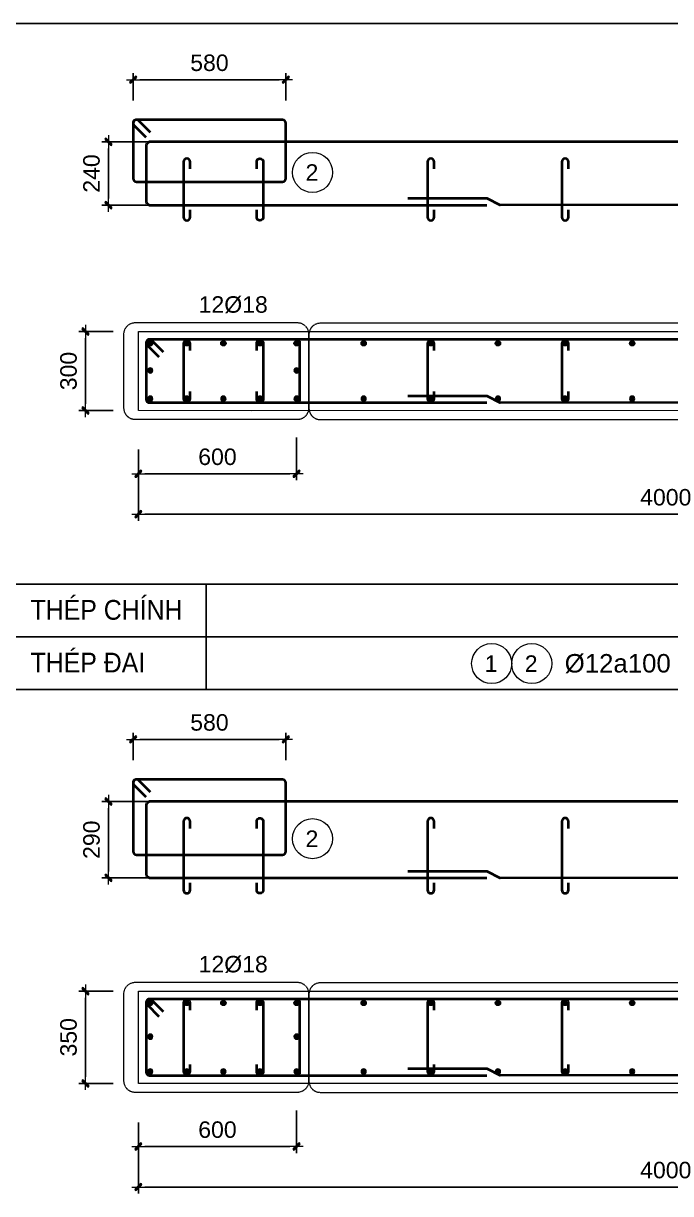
# Model space of a CAD drawing. Header units: millimetres. Extents: x -146909 to 4830753, y -683702 to -336947.
# Drawn here: x 4756409 to 4758863, y -440595 to -436155 of the extents above; entities that cross this region are included whole.
import ezdxf
from ezdxf.enums import TextEntityAlignment as Align

# ---------------------------------------------------------------- set-up
doc = ezdxf.new("R2010")
doc.units = ezdxf.units.MM
doc.header["$MEASUREMENT"] = 0
doc.linetypes.add('HIDDEN', pattern=[0.375, 0.25, -0.125])
doc.layers.get('0').update_dxf_attribs({"lineweight": 9})
doc.layers.get('Defpoints').update_dxf_attribs({"color": 10, "lineweight": 0})
for name, color, linetype, lineweight in [("'S_General_Cont_1 Thin", 1, 'Continuous', 18), ("'S_General_Text_3_Member name", 3, 'Continuous', 35), ('CDAI', 3, 'Continuous', 40), ('chunho.q', 1, 'Continuous', 13), ('CTHEP', 4, 'Continuous', 50), ('DBAO', 2, 'Continuous', 13), ('DMo', 9, 'HIDDEN', 9), ('KTH', 154, 'Continuous', 9), ('STICK', 1, 'Continuous', 9)]:
    doc.layers.add(name, color=color, linetype=linetype, lineweight=lineweight)
for name, color, linetype in [('DM', 1, 'Continuous'), ('TBL', 1, 'Continuous'), ('TX', 214, 'Continuous')]:
    doc.layers.add(name, color=color, linetype=linetype)
doc.styles.add('arial', font='arial.ttf', dxfattribs={"width": 0.85})
doc.styles.add('TTP-HelCon', font='arial.ttf')
doc.dimstyles.new('TTP-25', dxfattribs={"dimscale": 25, "dimtxt": 2.5, "dimasz": 1, "dimexe": 1, "dimexo": 1, "dimgap": 0.09, "dimtad": 0, "dimdec": 4, "dimrnd": 10, "dimzin": 9, "dimdsep": 46, "dimtxsty": 'TTP-HelCon', "dimblk": 'Stick', "dimcen": 0.09, "dimdle": 1.5, "dimclrd": 256, "dimclre": 256, "dimclrt": 1, "dimadec": 0, "dimazin": 0, "dimtfac": 1, "dimtdec": 4, "dimtmove": 0, "dimatfit": 3, "dimldrblk": 'ARCHTICK', "dimfxl": 1, "dimtvp": 1, "dimtolj": 1, "dimtzin": 0, "dimarcsym": 0})

# ---------------------------------------------------------------- blocks, each defined once
blk = doc.blocks.new('sign of slab')
at = {"layer": "'S_General_Cont_1 Thin"}
blk.add_circle((-10, 0), 475, dxfattribs=at)
at = {"layer": "'S_General_Text_3_Member name", "style": 'arial'}
blk.add_attdef('S', text='', height=250, dxfattribs=at).set_placement((-23, -1), align=Align.MIDDLE_CENTER)
blk = doc.blocks.new('Stick')
at = {"layer": 'STICK'}
h = blk.add_hatch(color=256, dxfattribs=at)
edge = h.paths.add_edge_path()
edge.add_line((0.3, 0.5), (-0.5, -0.3))
edge.add_arc((-0.4, -0.4), 0.141, 135, 315)
edge.add_line((-0.3, -0.5), (0.5, 0.3))
edge.add_arc((0.4, 0.4), 0.141, 315, 495)
blk.add_line((1, 0), (-1, 0), dxfattribs=at)
blk.add_lwpolyline([(0.3, 0.5), (-0.5, -0.3, 1), (-0.3, -0.5), (0.5, 0.3, 1), (0.3, 0.5, 1)], format="xyb", dxfattribs=at)
blk = doc.blocks.new('*D1683')
at = {"layer": 'Defpoints', "color": 0, "transparency": 16777216}
for p in [(4756731.1, -436604.7), (4756914.7, -436604.7), (4756914.7, -436844.7)]:
    blk.add_point(p, dxfattribs=at)
at = {"layer": 'KTH', "lineweight": -2, "transparency": 16777216}
for p, q in [((4756889.7, -436604.7), (4756706.1, -436604.7)), ((4756731.1, -436819.7), (4756731.1, -436629.7)), ((4756889.7, -436844.7), (4756706.1, -436844.7))]:
    blk.add_line(p, q, dxfattribs=at)
at = {"layer": 'KTH', "lineweight": -2, "transparency": 16777216, "xscale": 25, "yscale": 25, "zscale": 25}
for p, rotation in [((4756731.1, -436604.7), 90), ((4756731.1, -436844.7), 270)]:
    blk.add_blockref('Stick', p, dxfattribs=dict(at, rotation=rotation))
at = {"layer": 'KTH', "color": 1, "transparency": 16777216, "insert": (4756667.3, -436724.7), "char_height": 62.5, "attachment_point": 5, "rotation": 90, "style": 'TTP-HelCon'}
blk.add_mtext('\\A1;240', dxfattribs=at)
blk = doc.blocks.new('_ArchTick')
at = {"color": 0, "linetype": 'ByBlock', "const_width": 0.15}
blk.add_lwpolyline([(-0.5, -0.5), (0.5, 0.5)], dxfattribs=at)
blk = doc.blocks.new('*D1684')
at = {"layer": 'Defpoints', "color": 0, "transparency": 16777216}
for p in [(4757444.7, -437701.9), (4756844.7, -437746.9), (4756844.7, -437863.8)]:
    blk.add_point(p, dxfattribs=at)
at = {"layer": 'KTH', "lineweight": -2, "transparency": 16777216}
for p, q in [((4757444.7, -437726.9), (4757444.7, -437888.8)), ((4756844.7, -437771.9), (4756844.7, -437888.8)), ((4757419.7, -437863.8), (4756869.7, -437863.8))]:
    blk.add_line(p, q, dxfattribs=at)
at = {"layer": 'KTH', "lineweight": -2, "transparency": 16777216, "xscale": 25, "yscale": 25, "zscale": 25, "rotation": 180}
blk.add_blockref('Stick', (4756844.7, -437863.8), dxfattribs=at)
at = {"layer": 'KTH', "lineweight": -2, "transparency": 16777216, "xscale": 25, "yscale": 25, "zscale": 25}
blk.add_blockref('Stick', (4757444.7, -437863.8), dxfattribs=at)
at = {"layer": 'KTH', "color": 1, "transparency": 16777216, "insert": (4757144.7, -437799.9), "char_height": 62.5, "attachment_point": 5, "style": 'TTP-HelCon'}
blk.add_mtext('\\A1;600', dxfattribs=at)
blk = doc.blocks.new('*D1685')
at = {"layer": 'Defpoints', "color": 0, "transparency": 16777216}
for p in [(4756844.7, -437810.9), (4760844.7, -437869.3), (4760844.7, -438017.2)]:
    blk.add_point(p, dxfattribs=at)
at = {"layer": 'KTH', "lineweight": -2, "transparency": 16777216}
for p, q in [((4756844.7, -437835.9), (4756844.7, -438042.2)), ((4760844.7, -437894.3), (4760844.7, -438042.2)), ((4756869.7, -438017.2), (4760819.7, -438017.2))]:
    blk.add_line(p, q, dxfattribs=at)
at = {"layer": 'KTH', "lineweight": -2, "transparency": 16777216, "xscale": 25, "yscale": 25, "zscale": 25, "rotation": 180}
blk.add_blockref('Stick', (4756844.7, -438017.2), dxfattribs=at)
at = {"layer": 'KTH', "lineweight": -2, "transparency": 16777216, "xscale": 25, "yscale": 25, "zscale": 25}
blk.add_blockref('Stick', (4760844.7, -438017.2), dxfattribs=at)
at = {"layer": 'KTH', "color": 1, "transparency": 16777216, "insert": (4758844.7, -437953.4), "char_height": 62.5, "attachment_point": 5, "style": 'TTP-HelCon'}
blk.add_mtext('\\A1;4000', dxfattribs=at)
blk = doc.blocks.new('*U1608')
at = {"layer": 'CTHEP', "ltscale": 0.02, "const_width": 10}
blk.add_lwpolyline([(0, 5, -1), (0, -5, -1)], format="xyb", close=True, dxfattribs=at)
at = {"layer": 'Defpoints', "color": 1}
blk.add_circle((0, 0), 10, dxfattribs=at)
blk = doc.blocks.new('*U1609')
at = {"layer": 'CDAI', "color": 0, "linetype": 'ByBlock', "lineweight": -2, "transparency": 16777216}
for p in [(0, 0), (138.75, 0), (277.5, 0), (416.25, 0), (555, 0)]:
    blk.add_blockref('*U1608', p, dxfattribs=at)
blk = doc.blocks.new('*D1689')
at = {"layer": 'Defpoints', "color": 0, "transparency": 16777216}
for p in [(4756774.5, -437324.1), (4756644, -437624.1), (4756774.5, -437624.1)]:
    blk.add_point(p, dxfattribs=at)
at = {"layer": 'KTH', "lineweight": -2, "transparency": 16777216}
for p, q in [((4756749.5, -437324.1), (4756619, -437324.1)), ((4756644, -437349.1), (4756644, -437599.1)), ((4756749.5, -437624.1), (4756619, -437624.1))]:
    blk.add_line(p, q, dxfattribs=at)
at = {"layer": 'KTH', "lineweight": -2, "transparency": 16777216, "xscale": 25, "yscale": 25, "zscale": 25}
for p, rotation in [((4756644, -437324.1), 90), ((4756644, -437624.1), 270)]:
    blk.add_blockref('Stick', p, dxfattribs=dict(at, rotation=rotation))
at = {"layer": 'KTH', "color": 1, "transparency": 16777216, "insert": (4756580.2, -437474.1), "char_height": 62.5, "attachment_point": 5, "rotation": 90, "style": 'TTP-HelCon'}
blk.add_mtext('\\A1;300', dxfattribs=at)
blk = doc.blocks.new('*U1610')
at = {"layer": 'CTHEP', "ltscale": 0.02, "const_width": 10}
blk.add_lwpolyline([(0, 5, -1), (0, -5, -1)], format="xyb", close=True, dxfattribs=at)
at = {"layer": 'Defpoints', "color": 1}
blk.add_circle((0, 0), 10, dxfattribs=at)
blk = doc.blocks.new('*U1611')
at = {"layer": 'CDAI', "color": 0, "linetype": 'ByBlock', "lineweight": -2, "transparency": 16777216}
blk.add_blockref('*U1610', (0, 0), dxfattribs=at)
blk = doc.blocks.new('*U1604')
at = {"layer": 'CTHEP', "ltscale": 0.02, "const_width": 10}
blk.add_lwpolyline([(0, 5, -1), (0, -5, -1)], format="xyb", close=True, dxfattribs=at)
at = {"layer": 'Defpoints', "color": 1}
blk.add_circle((0, 0), 10, dxfattribs=at)
blk = doc.blocks.new('*U1607')
at = {"layer": 'CDAI', "color": 0, "linetype": 'ByBlock', "lineweight": -2, "transparency": 16777216}
blk.add_blockref('*U1604', (0, 0), dxfattribs=at)
blk = doc.blocks.new('*U1643')
at = {"layer": 'CTHEP', "ltscale": 0.02, "const_width": 10}
blk.add_lwpolyline([(0, 5, -1), (0, -5, -1)], format="xyb", close=True, dxfattribs=at)
at = {"layer": 'Defpoints', "color": 1}
blk.add_circle((0, 0), 10, dxfattribs=at)
blk = doc.blocks.new('*U1644')
at = {"layer": 'CDAI', "color": 0, "linetype": 'ByBlock', "lineweight": -2, "transparency": 16777216}
for p in [(0, 0), (254.5, 0), (509.1, 0), (763.6, 0), (1018.2, 0), (1272.7, 0), (1527.3, 0), (1781.8, 0), (2036.4, 0), (2290.9, 0), (2545.5, 0), (2800, 0)]:
    blk.add_blockref('*U1643', p, dxfattribs=at)
blk = doc.blocks.new('*D1690')
at = {"layer": 'Defpoints', "color": 0, "transparency": 16777216}
for p in [(4757403.8, -436368.8), (4756824.8, -436473), (4757403.8, -436473)]:
    blk.add_point(p, dxfattribs=at)
at = {"layer": 'KTH', "lineweight": -2, "transparency": 16777216}
for p, q in [((4756824.8, -436448), (4756824.8, -436343.8)), ((4756849.8, -436368.8), (4757378.8, -436368.8)), ((4757403.8, -436448), (4757403.8, -436343.8))]:
    blk.add_line(p, q, dxfattribs=at)
at = {"layer": 'KTH', "lineweight": -2, "transparency": 16777216, "xscale": 25, "yscale": 25, "zscale": 25, "rotation": 180}
blk.add_blockref('Stick', (4756824.8, -436368.8), dxfattribs=at)
at = {"layer": 'KTH', "lineweight": -2, "transparency": 16777216, "xscale": 25, "yscale": 25, "zscale": 25}
blk.add_blockref('Stick', (4757403.8, -436368.8), dxfattribs=at)
at = {"layer": 'KTH', "color": 1, "transparency": 16777216, "insert": (4757114.3, -436305), "char_height": 62.5, "attachment_point": 5, "style": 'TTP-HelCon'}
blk.add_mtext('\\A1;580', dxfattribs=at)
blk = doc.blocks.new('*U1645')
at = {"layer": 'CTHEP', "ltscale": 0.02, "const_width": 10}
blk.add_lwpolyline([(0, 5, -1), (0, -5, -1)], format="xyb", close=True, dxfattribs=at)
at = {"layer": 'Defpoints', "color": 1}
blk.add_circle((0, 0), 10, dxfattribs=at)
blk = doc.blocks.new('*U1646')
at = {"layer": 'CDAI', "color": 0, "linetype": 'ByBlock', "lineweight": -2, "transparency": 16777216}
for p in [(0, 0), (138.75, 0), (277.5, 0), (416.25, 0), (555, 0)]:
    blk.add_blockref('*U1645', p, dxfattribs=at)
blk = doc.blocks.new('*U1651')
at = {"layer": 'CTHEP', "ltscale": 0.02, "const_width": 10}
blk.add_lwpolyline([(0, 5, -1), (0, -5, -1)], format="xyb", close=True, dxfattribs=at)
at = {"layer": 'Defpoints', "color": 1}
blk.add_circle((0, 0), 10, dxfattribs=at)
blk = doc.blocks.new('*U1652')
at = {"layer": 'CDAI', "color": 0, "linetype": 'ByBlock', "lineweight": -2, "transparency": 16777216}
for p in [(0, 0), (254.5, 0), (509.1, 0), (763.6, 0), (1018.2, 0), (1272.7, 0), (1527.3, 0), (1781.8, 0), (2036.4, 0), (2290.9, 0), (2545.5, 0), (2800, 0)]:
    blk.add_blockref('*U1651', p, dxfattribs=at)
blk = doc.blocks.new('*D1692')
at = {"layer": 'Defpoints', "color": 0, "transparency": 16777216}
for p in [(4756731.1, -439107.4), (4756914.7, -439107.4), (4756914.7, -439397.4)]:
    blk.add_point(p, dxfattribs=at)
at = {"layer": 'KTH', "lineweight": -2, "transparency": 16777216}
for p, q in [((4756889.7, -439107.4), (4756706.1, -439107.4)), ((4756731.1, -439372.4), (4756731.1, -439132.4)), ((4756889.7, -439397.4), (4756706.1, -439397.4))]:
    blk.add_line(p, q, dxfattribs=at)
at = {"layer": 'KTH', "lineweight": -2, "transparency": 16777216, "xscale": 25, "yscale": 25, "zscale": 25}
for p, rotation in [((4756731.1, -439107.4), 90), ((4756731.1, -439397.4), 270)]:
    blk.add_blockref('Stick', p, dxfattribs=dict(at, rotation=rotation))
at = {"layer": 'KTH', "color": 1, "transparency": 16777216, "insert": (4756667.3, -439252.4), "char_height": 62.5, "attachment_point": 5, "rotation": 90, "style": 'TTP-HelCon'}
blk.add_mtext('\\A1;290', dxfattribs=at)
blk = doc.blocks.new('*D1693')
at = {"layer": 'Defpoints', "color": 0, "transparency": 16777216}
for p in [(4757444.7, -440254.6), (4756844.7, -440299.6), (4756844.7, -440416.4)]:
    blk.add_point(p, dxfattribs=at)
at = {"layer": 'KTH', "lineweight": -2, "transparency": 16777216}
for p, q in [((4757444.7, -440279.6), (4757444.7, -440441.4)), ((4756844.7, -440324.6), (4756844.7, -440441.4)), ((4757419.7, -440416.4), (4756869.7, -440416.4))]:
    blk.add_line(p, q, dxfattribs=at)
at = {"layer": 'KTH', "lineweight": -2, "transparency": 16777216, "xscale": 25, "yscale": 25, "zscale": 25, "rotation": 180}
blk.add_blockref('Stick', (4756844.7, -440416.4), dxfattribs=at)
at = {"layer": 'KTH', "lineweight": -2, "transparency": 16777216, "xscale": 25, "yscale": 25, "zscale": 25}
blk.add_blockref('Stick', (4757444.7, -440416.4), dxfattribs=at)
at = {"layer": 'KTH', "color": 1, "transparency": 16777216, "insert": (4757144.7, -440352.6), "char_height": 62.5, "attachment_point": 5, "style": 'TTP-HelCon'}
blk.add_mtext('\\A1;600', dxfattribs=at)
blk = doc.blocks.new('*D1694')
at = {"layer": 'Defpoints', "color": 0, "transparency": 16777216}
for p in [(4756844.7, -440363.6), (4760844.7, -440422), (4760844.7, -440569.9)]:
    blk.add_point(p, dxfattribs=at)
at = {"layer": 'KTH', "lineweight": -2, "transparency": 16777216}
for p, q in [((4756844.7, -440388.6), (4756844.7, -440594.9)), ((4760844.7, -440447), (4760844.7, -440594.9)), ((4756869.7, -440569.9), (4760819.7, -440569.9))]:
    blk.add_line(p, q, dxfattribs=at)
at = {"layer": 'KTH', "lineweight": -2, "transparency": 16777216, "xscale": 25, "yscale": 25, "zscale": 25, "rotation": 180}
blk.add_blockref('Stick', (4756844.7, -440569.9), dxfattribs=at)
at = {"layer": 'KTH', "lineweight": -2, "transparency": 16777216, "xscale": 25, "yscale": 25, "zscale": 25}
blk.add_blockref('Stick', (4760844.7, -440569.9), dxfattribs=at)
at = {"layer": 'KTH', "color": 1, "transparency": 16777216, "insert": (4758844.7, -440506.1), "char_height": 62.5, "attachment_point": 5, "style": 'TTP-HelCon'}
blk.add_mtext('\\A1;4000', dxfattribs=at)
blk = doc.blocks.new('*U1597')
at = {"layer": 'CTHEP', "ltscale": 0.02, "const_width": 10}
blk.add_lwpolyline([(0, 5, -1), (0, -5, -1)], format="xyb", close=True, dxfattribs=at)
at = {"layer": 'Defpoints', "color": 1}
blk.add_circle((0, 0), 10, dxfattribs=at)
blk = doc.blocks.new('*U1598')
at = {"layer": 'CDAI', "color": 0, "linetype": 'ByBlock', "lineweight": -2, "transparency": 16777216}
for p in [(0, 0), (138.75, 0), (277.5, 0), (416.25, 0), (555, 0)]:
    blk.add_blockref('*U1597', p, dxfattribs=at)
blk = doc.blocks.new('*D1698')
at = {"layer": 'Defpoints', "color": 0, "transparency": 16777216}
for p in [(4756774.5, -439826.8), (4756644, -440176.8), (4756774.5, -440176.8)]:
    blk.add_point(p, dxfattribs=at)
at = {"layer": 'KTH', "lineweight": -2, "transparency": 16777216}
for p, q in [((4756749.5, -439826.8), (4756619, -439826.8)), ((4756644, -439851.8), (4756644, -440151.8)), ((4756749.5, -440176.8), (4756619, -440176.8))]:
    blk.add_line(p, q, dxfattribs=at)
at = {"layer": 'KTH', "lineweight": -2, "transparency": 16777216, "xscale": 25, "yscale": 25, "zscale": 25}
for p, rotation in [((4756644, -439826.8), 90), ((4756644, -440176.8), 270)]:
    blk.add_blockref('Stick', p, dxfattribs=dict(at, rotation=rotation))
at = {"layer": 'KTH', "color": 1, "transparency": 16777216, "insert": (4756580.2, -440001.8), "char_height": 62.5, "attachment_point": 5, "rotation": 90, "style": 'TTP-HelCon'}
blk.add_mtext('\\A1;350', dxfattribs=at)
blk = doc.blocks.new('*U1599')
at = {"layer": 'CTHEP', "ltscale": 0.02, "const_width": 10}
blk.add_lwpolyline([(0, 5, -1), (0, -5, -1)], format="xyb", close=True, dxfattribs=at)
at = {"layer": 'Defpoints', "color": 1}
blk.add_circle((0, 0), 10, dxfattribs=at)
blk = doc.blocks.new('*U1600')
at = {"layer": 'CDAI', "color": 0, "linetype": 'ByBlock', "lineweight": -2, "transparency": 16777216}
blk.add_blockref('*U1599', (0, 0), dxfattribs=at)
blk = doc.blocks.new('*U1593')
at = {"layer": 'CTHEP', "ltscale": 0.02, "const_width": 10}
blk.add_lwpolyline([(0, 5, -1), (0, -5, -1)], format="xyb", close=True, dxfattribs=at)
at = {"layer": 'Defpoints', "color": 1}
blk.add_circle((0, 0), 10, dxfattribs=at)
blk = doc.blocks.new('*U1596')
at = {"layer": 'CDAI', "color": 0, "linetype": 'ByBlock', "lineweight": -2, "transparency": 16777216}
blk.add_blockref('*U1593', (0, 0), dxfattribs=at)
blk = doc.blocks.new('*U1603')
at = {"layer": 'CTHEP', "ltscale": 0.02, "const_width": 10}
blk.add_lwpolyline([(0, 5, -1), (0, -5, -1)], format="xyb", close=True, dxfattribs=at)
at = {"layer": 'Defpoints', "color": 1}
blk.add_circle((0, 0), 10, dxfattribs=at)
blk = doc.blocks.new('*U1626')
at = {"layer": 'CDAI', "color": 0, "linetype": 'ByBlock', "lineweight": -2, "transparency": 16777216}
for p in [(0, 0), (254.5, 0), (509.1, 0), (763.6, 0), (1018.2, 0), (1272.7, 0), (1527.3, 0), (1781.8, 0), (2036.4, 0), (2290.9, 0), (2545.5, 0), (2800, 0)]:
    blk.add_blockref('*U1603', p, dxfattribs=at)
blk = doc.blocks.new('*D1699')
at = {"layer": 'Defpoints', "color": 0, "transparency": 16777216}
for p in [(4757403.8, -438871.5), (4756824.8, -438975.7), (4757403.8, -438975.7)]:
    blk.add_point(p, dxfattribs=at)
at = {"layer": 'KTH', "lineweight": -2, "transparency": 16777216}
for p, q in [((4756824.8, -438950.7), (4756824.8, -438846.5)), ((4757403.8, -438950.7), (4757403.8, -438846.5)), ((4756849.8, -438871.5), (4757378.8, -438871.5))]:
    blk.add_line(p, q, dxfattribs=at)
at = {"layer": 'KTH', "lineweight": -2, "transparency": 16777216, "xscale": 25, "yscale": 25, "zscale": 25, "rotation": 180}
blk.add_blockref('Stick', (4756824.8, -438871.5), dxfattribs=at)
at = {"layer": 'KTH', "lineweight": -2, "transparency": 16777216, "xscale": 25, "yscale": 25, "zscale": 25}
blk.add_blockref('Stick', (4757403.8, -438871.5), dxfattribs=at)
at = {"layer": 'KTH', "color": 1, "transparency": 16777216, "insert": (4757114.3, -438807.7), "char_height": 62.5, "attachment_point": 5, "style": 'TTP-HelCon'}
blk.add_mtext('\\A1;580', dxfattribs=at)
blk = doc.blocks.new('*U1627')
at = {"layer": 'CTHEP', "ltscale": 0.02, "const_width": 10}
blk.add_lwpolyline([(0, 5, -1), (0, -5, -1)], format="xyb", close=True, dxfattribs=at)
at = {"layer": 'Defpoints', "color": 1}
blk.add_circle((0, 0), 10, dxfattribs=at)
blk = doc.blocks.new('*U1628')
at = {"layer": 'CDAI', "color": 0, "linetype": 'ByBlock', "lineweight": -2, "transparency": 16777216}
for p in [(0, 0), (138.75, 0), (277.5, 0), (416.25, 0), (555, 0)]:
    blk.add_blockref('*U1627', p, dxfattribs=at)
blk = doc.blocks.new('*U1633')
at = {"layer": 'CTHEP', "ltscale": 0.02, "const_width": 10}
blk.add_lwpolyline([(0, 5, -1), (0, -5, -1)], format="xyb", close=True, dxfattribs=at)
at = {"layer": 'Defpoints', "color": 1}
blk.add_circle((0, 0), 10, dxfattribs=at)
blk = doc.blocks.new('*U1634')
at = {"layer": 'CDAI', "color": 0, "linetype": 'ByBlock', "lineweight": -2, "transparency": 16777216}
for p in [(0, 0), (254.5, 0), (509.1, 0), (763.6, 0), (1018.2, 0), (1272.7, 0), (1527.3, 0), (1781.8, 0), (2036.4, 0), (2290.9, 0), (2545.5, 0), (2800, 0)]:
    blk.add_blockref('*U1633', p, dxfattribs=at)

msp = doc.modelspace()

# ---------------------------------------------------------------- linework, layer by layer
at = {"layer": 'CDAI'}
for points in [[(4756890.50519, -436569.03084), (4756846.18499, -436524.71064, 0.6681786379), (4756824.84616, -436533.54947), (4756824.84616, -436744.04947, 0.4142135624), (4756837.34616, -436756.54947), (4757391.34616, -436756.54947, 0.4142135624), (4757403.84616, -436744.04947), (4757403.84616, -436533.54947, 0.4142135624), (4757391.34616, -436521.04947), (4756837.34616, -436521.04947, 0.6681786379), (4756828.50732, -436542.38831), (4756872.82752, -436586.70851)], [(4757040.91951, -436707.48211), (4757040.91951, -436679.98211, 1), (4757015.91951, -436679.98211), (4757015.91951, -436890.48211, 1), (4757040.91951, -436890.48211), (4757040.91951, -436862.98211)], [(4757293.41951, -436707.48211), (4757293.41951, -436679.98211, -1), (4757318.41951, -436679.98211), (4757318.41951, -436890.48211, -1), (4757293.41951, -436890.48211), (4757293.41951, -436862.98211)], [(4757966.26042, -436707.48211), (4757966.26042, -436679.98211, 1), (4757941.26042, -436679.98211), (4757941.26042, -436890.48211, 1), (4757966.26042, -436890.48211), (4757966.26042, -436862.98211)], [(4758475.35133, -436707.48211), (4758475.35133, -436679.98211, 1), (4758450.35133, -436679.98211), (4758450.35133, -436890.48211, 1), (4758475.35133, -436890.48211), (4758475.35133, -436862.98211)], [(4756940.32855, -437402.07598), (4756896.00835, -437357.75578, 0.6681786379), (4756874.66951, -437366.59461), (4756874.66951, -437581.59461, 0.4142135624), (4756887.16951, -437594.09461), (4757445.04343, -437594.09461, 0.4142135624), (4757457.54343, -437581.59461), (4757457.54343, -437366.59461, 0.4142135624), (4757445.04343, -437354.09461), (4756887.16951, -437354.09461, 0.6681786379), (4756878.33068, -437375.43345), (4756922.65088, -437419.75365)], [(4757040.91951, -437396.59461), (4757040.91951, -437369.09461, 1), (4757015.91951, -437369.09461), (4757015.91951, -437579.59461, 1), (4757040.91951, -437579.59461), (4757040.91951, -437552.09461)], [(4757293.41951, -437396.59461), (4757293.41951, -437369.09461, -1), (4757318.41951, -437369.09461), (4757318.41951, -437579.59461, -1), (4757293.41951, -437579.59461), (4757293.41951, -437552.09461)], [(4757966.26042, -437396.59461), (4757966.26042, -437369.09461, 1), (4757941.26042, -437369.09461), (4757941.26042, -437579.59461, 1), (4757966.26042, -437579.59461), (4757966.26042, -437552.09461)], [(4758475.35133, -437396.59461), (4758475.35133, -437369.09461, 1), (4758450.35133, -437369.09461), (4758450.35133, -437579.59461, 1), (4758475.35133, -437579.59461), (4758475.35133, -437552.09461)], [(4756890.50519, -439071.71357), (4756846.18499, -439027.39337, 0.6681786379), (4756824.84616, -439036.23221), (4756824.84616, -439296.73221, 0.4142135624), (4756837.34616, -439309.23221), (4757391.34616, -439309.23221, 0.4142135624), (4757403.84616, -439296.73221), (4757403.84616, -439036.23221, 0.4142135624), (4757391.34616, -439023.73221), (4756837.34616, -439023.73221, 0.6681786379), (4756828.50732, -439045.07104), (4756872.82752, -439089.39124)], [(4757040.91951, -439210.16485), (4757040.91951, -439182.66485, 1), (4757015.91951, -439182.66485), (4757015.91951, -439443.16485, 1), (4757040.91951, -439443.16485), (4757040.91951, -439415.66485)], [(4757293.41951, -439210.16485), (4757293.41951, -439182.66485, -1), (4757318.41951, -439182.66485), (4757318.41951, -439443.16485, -1), (4757293.41951, -439443.16485), (4757293.41951, -439415.66485)], [(4757966.26042, -439210.16485), (4757966.26042, -439182.66485, 1), (4757941.26042, -439182.66485), (4757941.26042, -439443.16485, 1), (4757966.26042, -439443.16485), (4757966.26042, -439415.66485)], [(4758475.35133, -439210.16485), (4758475.35133, -439182.66485, 1), (4758450.35133, -439182.66485), (4758450.35133, -439443.16485, 1), (4758475.35133, -439443.16485), (4758475.35133, -439415.66485)], [(4756940.32855, -439904.75872), (4756896.00835, -439860.43852, 0.6681786379), (4756874.66951, -439869.27735), (4756874.66951, -440134.27735, 0.4142135624), (4756887.16951, -440146.77735), (4757445.04343, -440146.77735, 0.4142135624), (4757457.54343, -440134.27735), (4757457.54343, -439869.27735, 0.4142135624), (4757445.04343, -439856.77735), (4756887.16951, -439856.77735, 0.6681786379), (4756878.33068, -439878.11619), (4756922.65088, -439922.43639)], [(4757040.91951, -439899.27735), (4757040.91951, -439871.77735, 1), (4757015.91951, -439871.77735), (4757015.91951, -440132.27735, 1), (4757040.91951, -440132.27735), (4757040.91951, -440104.77735)], [(4757293.41951, -439899.27735), (4757293.41951, -439871.77735, -1), (4757318.41951, -439871.77735), (4757318.41951, -440132.27735, -1), (4757293.41951, -440132.27735), (4757293.41951, -440104.77735)], [(4757966.26042, -439899.27735), (4757966.26042, -439871.77735, 1), (4757941.26042, -439871.77735), (4757941.26042, -440132.27735, 1), (4757966.26042, -440132.27735), (4757966.26042, -440104.77735)], [(4758475.35133, -439899.27735), (4758475.35133, -439871.77735, 1), (4758450.35133, -439871.77735), (4758450.35133, -440132.27735, 1), (4758475.35133, -440132.27735), (4758475.35133, -440104.77735)]]:
    msp.add_lwpolyline(points, format="xyb", dxfattribs=at)
at = {"layer": 'CDAI', "ltscale": 0.02}
for points in [[(4759825.3686, -436629.7455), (4759525.63275, -436629.7455), (4759475.63275, -436604.7455), (4756889.66951, -436604.7455, 0.4142135624), (4756874.66951, -436619.7455), (4756874.66951, -436829.7455, 0.4142135624), (4756889.66951, -436844.7455), (4758166.21835, -436844.7455)], [(4759825.3686, -437379.09461), (4759525.63275, -437379.09461), (4759475.63275, -437354.09461), (4756889.66951, -437354.09461, 0.4142135624), (4756874.66951, -437369.09461), (4756874.66951, -437579.09461, 0.4142135624), (4756889.66951, -437594.09461), (4758166.2996, -437594.09461)], [(4759825.3686, -439132.42823), (4759525.63275, -439132.42823), (4759475.63275, -439107.42823), (4756889.66951, -439107.42823, 0.4142135624), (4756874.66951, -439122.42823), (4756874.66951, -439382.42823, 0.4142135624), (4756889.66951, -439397.42823), (4758166.21835, -439397.42823)], [(4759825.3686, -439881.77735), (4759525.63275, -439881.77735), (4759475.63275, -439856.77735), (4756889.66951, -439856.77735, 0.4142135624), (4756874.66951, -439871.77735), (4756874.66951, -440131.77735, 0.4142135624), (4756889.66951, -440146.77735), (4758166.2996, -440146.77735)]]:
    msp.add_lwpolyline(points, format="xyb", dxfattribs=at)
for points in [[(4760804.39797, -436843.98072), (4758217.33455, -436845.01408), (4758167.33455, -436820.01408), (4757866.55733, -436820.01408)], [(4760804.39797, -437593.32984), (4758217.33455, -437594.3632), (4758167.33455, -437569.3632), (4757866.55733, -437569.3632)], [(4760804.39797, -439396.66346), (4758217.33455, -439397.69682), (4758167.33455, -439372.69682), (4757866.55733, -439372.69682)], [(4760804.39797, -440146.01258), (4758217.33455, -440147.04594), (4758167.33455, -440122.04594), (4757866.55733, -440122.04594)]]:
    msp.add_lwpolyline(points, dxfattribs=at)
at = {"layer": 'DBAO'}
for points in [[(4757274.66951, -437624.63477), (4756844.66951, -437624.09461), (4756844.66951, -437324.09461), (4760844.66951, -437324.09461), (4760844.66951, -437624.08165), (4757274.67815, -437624.63476)], [(4757274.66951, -440177.3175), (4756844.66951, -440176.77735), (4756844.66951, -439826.77735), (4760844.66951, -439826.77735), (4760844.66951, -440176.76439), (4757274.67815, -440177.3175)]]:
    msp.add_lwpolyline(points, dxfattribs=at)
at = {"layer": 'DMo', "color": 6, "ltscale": 10}
for points in [[(4757448.62324, -437291.81349), (4756831.82922, -437291.81349, 0.4142135624), (4756788.88956, -437334.75315), (4756788.88956, -437614.14978, 0.4142135624), (4756831.82922, -437657.08944), (4757448.62324, -437657.08944, 0.4142135624), (4757491.5629, -437614.14978), (4757491.5629, -437334.75315, 0.4142135624)], [(4757448.62324, -439794.49623), (4756831.82922, -439794.49623, 0.4142135624), (4756788.88956, -439837.43589), (4756788.88956, -440166.83252, 0.4142135624), (4756831.82922, -440209.77218), (4757448.62324, -440209.77218, 0.4142135624), (4757491.5629, -440166.83252), (4757491.5629, -439837.43589, 0.4142135624)]]:
    msp.add_lwpolyline(points, format="xyb", close=True, dxfattribs=at)
for points in [[(4760193.43716, -437335.79835, 0.4142135624), (4760150.49749, -437292.85869), (4757534.50256, -437292.85869, 0.4142135624), (4757491.5629, -437335.79835)], [(4757491.5629, -437334.75315), (4757491.5629, -437615.19498, 0.4142135624), (4757534.50256, -437658.13464), (4760150.49749, -437658.13464, 0.4142135624), (4760193.43716, -437615.19498), (4760193.43716, -437334.75315)], [(4760193.43716, -439838.48109, 0.4142135624), (4760150.49749, -439795.54143), (4757534.50256, -439795.54143, 0.4142135624), (4757491.5629, -439838.48109)], [(4757491.5629, -439837.43589), (4757491.5629, -440167.87772, 0.4142135624), (4757534.50256, -440210.81738), (4760150.49749, -440210.81738, 0.4142135624), (4760193.43716, -440167.87772), (4760193.43716, -439837.43589)]]:
    msp.add_lwpolyline(points, format="xyb", dxfattribs=at)
at = {"layer": 'TBL'}
for p, q in [((4749733.95732, -436155.22961), (4761242.52726, -436155.22961)), ((4750733.95732, -438282.91235), (4761242.52726, -438282.91235)), ((4757101.29646, -438282.91235), (4757101.29646, -438682.91235)), ((4749733.95732, -438682.91235), (4761242.52726, -438682.91235))]:
    msp.add_line(p, q, dxfattribs=at)
at = {"layer": 'TBL', "color": 8}
msp.add_line((4750733.95732, -438482.91235), (4761242.52726, -438482.91235), dxfattribs=at)

# ---------------------------------------------------------------- block references
ref = msp.add_blockref('sign of slab', (4757506.73585, -436720.70153), dxfattribs=dict(xscale=0.16, yscale=0.16, zscale=0.16))
ref.add_attrib('S', '2', dxfattribs={"layer": 'DM', "height": 62.5, "style": 'arial'}).set_placement((4757502.98184, -436720.85842), align=Align.MIDDLE_CENTER)
ref = msp.add_blockref('sign of slab', (4758186.11921, -438584.00846), dxfattribs=dict(xscale=0.16, yscale=0.16, zscale=0.16))
ref.add_attrib('S', '1', dxfattribs={"layer": 'DM', "height": 62.5, "style": 'arial'}).set_placement((4758182.3652, -438584.16535), align=Align.MIDDLE_CENTER)
ref = msp.add_blockref('sign of slab', (4758338.0848, -438584.00846), dxfattribs=dict(xscale=0.16, yscale=0.16, zscale=0.16))
ref.add_attrib('S', '2', dxfattribs={"layer": 'DM', "height": 62.5, "style": 'arial'}).set_placement((4758334.33078, -438584.16535), align=Align.MIDDLE_CENTER)
ref = msp.add_blockref('sign of slab', (4757506.73585, -439248.38426), dxfattribs=dict(xscale=0.16, yscale=0.16, zscale=0.16))
ref.add_attrib('S', '2', dxfattribs={"layer": 'DM', "height": 62.5, "style": 'arial'}).set_placement((4757502.98184, -439248.54115), align=Align.MIDDLE_CENTER)
at = {"layer": 'CDAI', "color": 214}
for name, p in [('*U1609', (4756889.66951, -437369.09461)), ('*U1644', (4757444.66951, -437369.09461)), ('*U1598', (4756889.66951, -439871.77735)), ('*U1626', (4757444.66951, -439871.77735))]:
    msp.add_blockref(name, p, dxfattribs=at)
at = {"layer": 'CDAI', "color": 214, "xscale": -1, "rotation": 180}
for name, p in [('*U1611', (4756889.66951, -437471.84461)), ('*U1607', (4757444.66951, -437471.84461)), ('*U1646', (4756889.66951, -437579.09461)), ('*U1652', (4757444.66951, -437579.09461)), ('*U1600', (4756889.66951, -439999.52735)), ('*U1596', (4757444.66951, -439999.52735)), ('*U1628', (4756889.66951, -440131.77735)), ('*U1634', (4757444.66951, -440131.77735))]:
    msp.add_blockref(name, p, dxfattribs=at)

# ---------------------------------------------------------------- texts
at = {"layer": 'chunho.q', "color": 1, "style": 'arial'}
for p in [(4757073.41347, -437252.9291), (4757073.41347, -439755.61184)]:
    msp.add_text('12%%C18', height=62.5, dxfattribs=at).set_placement(p)
at = {"layer": 'TX', "color": 2, "style": 'arial', "width": 0.9}
for s, p in [('THÉP CHÍNH', (4756435.96111, -438380.22797)), ('THÉP ĐAI', (4756435.96111, -438580.22797))]:
    msp.add_text(s, height=75, dxfattribs=at).set_placement(p, align=Align.MIDDLE_LEFT)
at = {"layer": 'TX', "color": 2, "style": 'arial'}
msp.add_text('%%C12a100', height=70, dxfattribs=at).set_placement((4758662.59602, -438582.91235), align=Align.MIDDLE_CENTER)

# ---------------------------------------------------------------- dimensions: what is measured, and where the dimension line sits
at = {"layer": 'KTH'}
for base, p1, p2, picture, middle in [((4757403.84616, -436368.80017), (4756824.84616, -436472.97812), (4757403.84616, -436472.97812), '*D1690', (4757114.34616, -436304.97855)), ((4757403.84616, -438871.48291), (4756824.84616, -438975.66085), (4757403.84616, -438975.66085), '*D1699', (4757114.34616, -438807.66129))]:
    dim = msp.add_linear_dim(base=base, p1=p1, p2=p2, dimstyle='TTP-25', dxfattribs=at)
    dim.commit()
    dim.dimension.update_dxf_attribs({"geometry": picture, "text_midpoint": middle})
for base, p1, p2, angle, picture, middle in [((4756731.14595, -436604.7455), (4756914.66951, -436844.7455), (4756914.66951, -436604.7455), 90, '*D1683', (4756667.32433, -436724.7455)), ((4756644.01476, -437624.09461), (4756774.46826, -437324.09461), (4756774.46826, -437624.09461), 90, '*D1689', (4756580.15051, -437474.09461)), ((4756844.66951, -437863.75752), (4757444.66951, -437701.94727), (4756844.66951, -437746.94727), 180, '*D1684', (4757144.66951, -437799.9359)), ((4756731.14595, -439107.42823), (4756914.66951, -439397.42823), (4756914.66951, -439107.42823), 90, '*D1692', (4756667.32433, -439252.42823)), ((4756644.01476, -440176.77735), (4756774.46826, -439826.77735), (4756774.46826, -440176.77735), 90, '*D1698', (4756580.15051, -440001.77735)), ((4756844.66951, -440416.44026), (4757444.66951, -440254.63001), (4756844.66951, -440299.63001), 180, '*D1693', (4757144.66951, -440352.61863))]:
    dim = msp.add_linear_dim(base=base, p1=p1, p2=p2, angle=angle, dimstyle='TTP-25', dxfattribs=at)
    dim.commit()
    dim.dimension.update_dxf_attribs({"geometry": picture, "text_midpoint": middle})
for base, p1, p2, picture, middle in [((4760844.66951, -438017.24074), (4756844.66951, -437810.8919), (4760844.66951, -437869.29703), '*D1685', (4758844.66951, -437953.41912)), ((4760844.66951, -440569.92348), (4756844.66951, -440363.57464), (4760844.66951, -440421.97976), '*D1694', (4758844.66951, -440506.10186))]:
    dim = msp.add_linear_dim(base=base, p1=p1, p2=p2, dimstyle='TTP-25', override={"dimrnd": 0}, dxfattribs=at)
    dim.commit()
    dim.dimension.update_dxf_attribs({"geometry": picture, "text_midpoint": middle})

doc.saveas('drawing.dxf')
